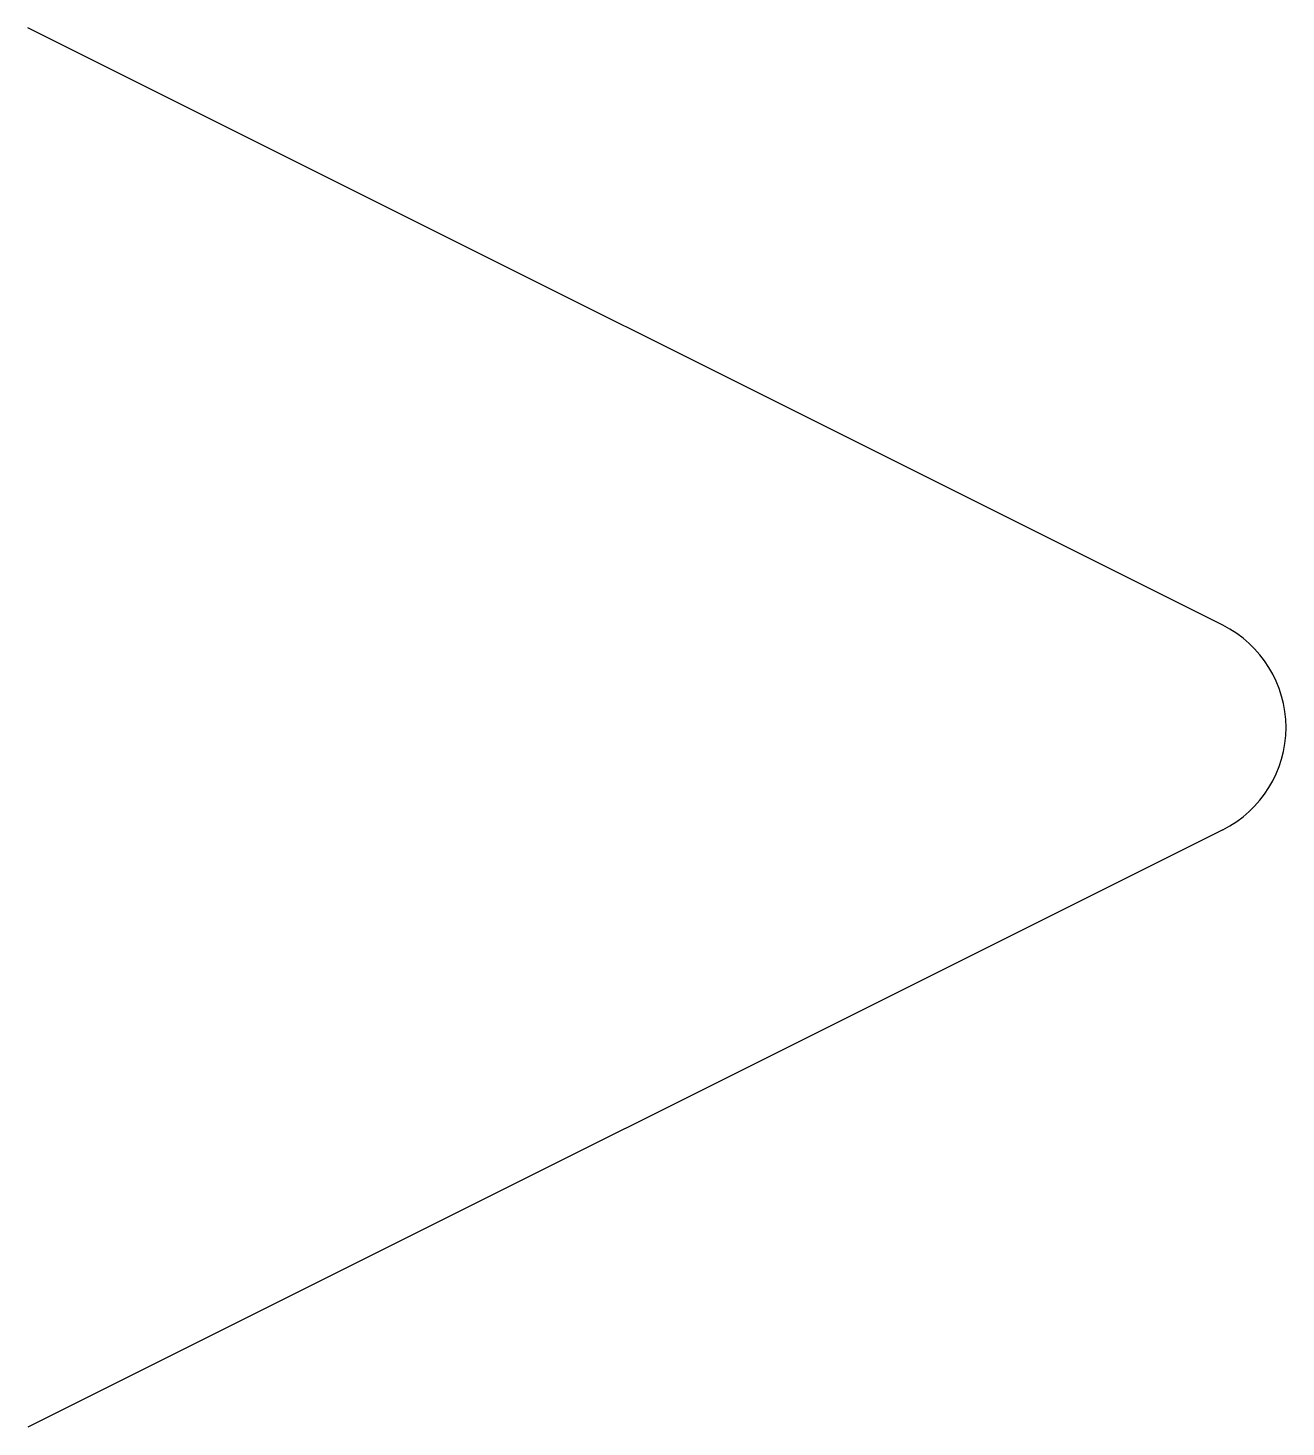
# Model space of a CAD drawing. Units: millimetres at full size, sheet at 1:100. Extents: x -15551 to -4542, y -9612 to 2633.
import ezdxf

# ---------------------------------------------------------------- set-up
doc = ezdxf.new("R2010")
doc.units = ezdxf.units.MM
doc.header["$LTSCALE"] = 100
doc.layers.add('0-0', color=7, linetype='Continuous')

msp = doc.modelspace()

# ---------------------------------------------------------------- linework, layer by layer
at = {"layer": '0-0'}
for p, q in [((-5095, -2595.4), (-15551, 2632.7)), ((-5095, -4384.2), (-15551, -9612.2))]:
    msp.add_line(p, q, dxfattribs=at)
msp.add_arc((-5542.2, -3489.8), 1000, 296.56505, 63.43495, dxfattribs=at)

doc.saveas('drawing.dxf')
